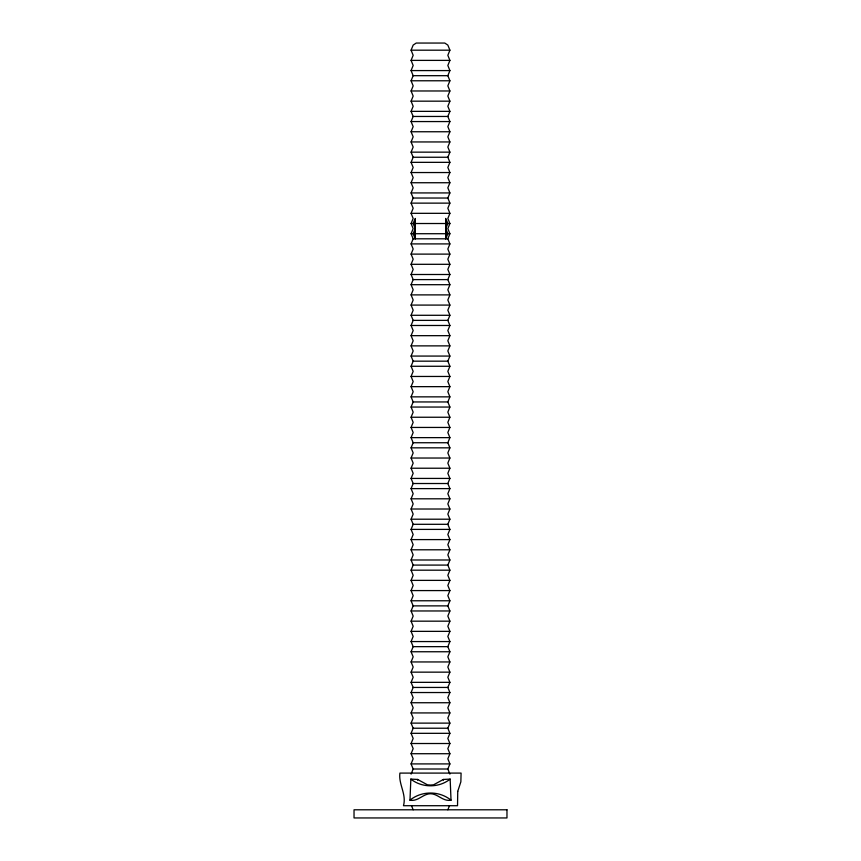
<?xml version="1.0" encoding="UTF-8"?>
<svg xmlns="http://www.w3.org/2000/svg" width="861" height="861" viewBox="0 0 861 861"><rect width="100%" height="100%" fill="white"/><g stroke="black" fill="none" stroke-linecap="round" stroke-linejoin="round"><path stroke-width="1.29" d="M443.383 780.227L443.383 779.453L450.152 779.097L451.024 800.181C443.071 801.828 437.948 793.756 430.5 793.745C423.052 793.756 417.929 801.828 409.976 800.181L410.848 779.097L417.617 779.453L427.443 784.812L430.5 785.049L433.557 784.812L443.383 779.453M415.217 238.809L415.217 218.425L413.14 223.516L415.217 228.617L413.14 233.718L415.217 238.809L415.217 229.392M415.217 227.831L415.217 219.2M445.783 229.392L445.783 238.809L447.86 233.718L445.783 228.617L447.86 223.516L445.783 218.425L445.783 238.809M445.783 227.831L445.783 219.2M411.084 774.104L413.162 769.013L411.084 763.911L413.162 758.81L411.084 753.719L413.162 748.618L411.084 743.517L413.162 738.426L411.084 733.324L413.162 728.223L411.084 723.122L413.162 718.031L411.084 712.93L413.162 707.828L411.084 702.737L413.162 697.636L411.084 692.535L413.162 687.444L411.084 682.342L413.162 677.241L411.084 672.15L413.162 667.049L411.084 661.948L413.162 656.857L411.084 651.755L413.162 646.654L411.084 641.563L413.162 636.462L411.084 631.361L413.162 626.259L411.084 621.168L413.162 616.067L411.084 610.966L413.162 605.875L411.084 600.774L413.162 595.672L411.084 590.581L413.162 585.48L411.084 580.379L413.162 575.288L411.084 570.186L413.162 565.085L411.084 559.994L413.162 554.893L411.084 549.792L413.162 544.701L411.084 539.599L413.162 534.498L411.084 529.397L413.162 524.306L411.084 519.205L413.162 514.103L411.084 509.012L413.162 503.911L411.084 498.81L413.162 493.719L411.084 488.617L413.162 483.516L411.084 478.425L413.162 473.324L411.084 468.223L413.162 463.132L411.084 458.03L413.162 452.929L411.084 447.838L413.162 442.737L411.084 437.636L413.162 432.534L411.084 427.443L413.162 422.342L411.084 417.241L413.162 412.15L411.084 407.049L413.162 401.947L411.084 396.856L413.162 391.755L411.084 386.654L413.162 381.563L411.084 376.461L413.162 371.36L411.084 366.269L413.162 361.168L411.084 356.067L413.162 350.976L411.084 345.874L413.162 340.773L411.084 335.672L413.162 330.581L411.084 325.48L413.162 320.378L411.084 315.287L413.162 310.186L411.084 305.085L413.162 299.994L411.084 294.892L413.162 289.791L411.084 284.7L413.162 279.599L411.084 274.498L413.162 269.407L411.084 264.305L413.162 259.204L411.084 254.113L413.162 249.012L411.084 243.911L413.162 238.809L411.084 233.718L413.162 228.617L411.084 223.516L413.162 218.425L411.084 213.324L413.162 208.222L411.084 203.131L413.162 198.03L411.084 192.929L413.162 187.838L411.084 182.736L413.162 177.635L411.084 172.544L413.162 167.443L411.084 162.342L413.162 157.251L411.084 152.149L413.162 147.048L411.084 141.947L413.162 136.856L411.084 131.755L413.162 126.653L411.084 121.562L413.162 116.461L411.084 111.36L413.162 106.269L411.084 101.167L413.162 96.066L411.084 90.975L413.162 85.874L411.084 80.773L413.162 75.682L411.084 70.58L413.162 65.479L411.084 60.388L413.162 55.287L411.084 50.186L413.162 45.084L416.229 43.05L444.771 43.05L447.838 45.084L449.916 50.186L447.838 55.287L449.916 60.388L447.838 65.479L449.916 70.58L447.838 75.682L449.916 80.773L447.838 85.874L449.916 90.975L447.838 96.066L449.916 101.167L447.838 106.269L449.916 111.36L447.838 116.461L449.916 121.562L447.838 126.653L449.916 131.755L447.838 136.856L449.916 141.947L447.838 147.048L449.916 152.149L447.838 157.251L449.916 162.342L447.838 167.443L449.916 172.544L447.838 177.635L449.916 182.736L447.838 187.838L449.916 192.929L447.838 198.03L449.916 203.131L447.838 208.222L449.916 213.324L447.838 218.425L449.916 223.516L447.838 228.617L449.916 233.718L447.838 238.809L449.916 243.911L447.838 249.012L449.916 254.113L447.838 259.204L449.916 264.305L447.838 269.407L449.916 274.498L447.838 279.599L449.916 284.7L447.838 289.791L449.916 294.892L447.838 299.994L449.916 305.085L447.838 310.186L449.916 315.287L447.838 320.378L449.916 325.48L447.838 330.581L449.916 335.672L447.838 340.773L449.916 345.874L447.838 350.976L449.916 356.067L447.838 361.168L449.916 366.269L447.838 371.36L449.916 376.461L447.838 381.563L449.916 386.654L447.838 391.755L449.916 396.856L447.838 401.947L449.916 407.049L447.838 412.15L449.916 417.241L447.838 422.342L449.916 427.443L447.838 432.534L449.916 437.636L447.838 442.737L449.916 447.838L447.838 452.929L449.916 458.03L447.838 463.132L449.916 468.223L447.838 473.324L449.916 478.425L447.838 483.516L449.916 488.617L447.838 493.719L449.916 498.81L447.838 503.911L449.916 509.012L447.838 514.103L449.916 519.205L447.838 524.306L449.916 529.397L447.838 534.498L449.916 539.599L447.838 544.701L449.916 549.792L447.838 554.893L449.916 559.994L447.838 565.085L449.916 570.186L447.838 575.288L449.916 580.379L447.838 585.48L449.916 590.581L447.838 595.672L449.916 600.774L447.838 605.875L449.916 610.966L447.838 616.067L449.916 621.168L447.838 626.259L449.916 631.361L447.838 636.462L449.916 641.563L447.838 646.654L449.916 651.755L447.838 656.857L449.916 661.948L447.838 667.049L449.916 672.15L447.838 677.241L449.916 682.342L447.838 687.444L449.916 692.535L447.838 697.636L449.916 702.737L447.838 707.828L449.916 712.93L447.838 718.031L449.916 723.122L447.838 728.223L449.916 733.324L447.838 738.426L449.916 743.517L447.838 748.618L449.916 753.719L447.838 758.81L449.916 763.911L447.838 769.013L449.916 774.104M447.838 809.792L449.496 805.713M409.976 800.181C421.621 790.646 439.379 790.646 451.024 800.181M450.152 779.097C438.992 788.041 422.008 788.041 410.848 779.097M411.084 50.186L449.916 50.186M411.084 60.388L449.916 60.388M411.084 70.58L449.916 70.58M413.162 75.682L447.838 75.682M411.084 80.773L449.916 80.773M411.084 90.975L449.916 90.975M411.084 101.167L449.916 101.167M411.084 111.36L449.916 111.36M413.162 116.461L447.838 116.461M411.084 121.562L449.916 121.562M411.084 131.755L449.916 131.755M411.084 141.947L449.916 141.947M411.084 152.149L449.916 152.149M413.162 157.251L447.838 157.251M411.084 162.342L449.916 162.342M411.084 172.544L449.916 172.544M411.084 182.736L449.916 182.736M411.084 192.929L449.916 192.929M413.162 198.03L447.838 198.03M411.084 203.131L449.916 203.131M411.084 213.324L449.916 213.324M411.084 223.516L413.14 223.516M415.206 223.516L445.794 223.516M447.86 223.516L449.916 223.516M411.084 233.718L413.14 233.718M415.206 233.718L445.794 233.718M447.86 233.718L449.916 233.718M413.162 238.809L447.838 238.809M411.084 243.911L449.916 243.911M411.084 254.113L449.916 254.113M411.084 264.305L449.916 264.305M411.084 274.498L449.916 274.498M413.162 279.599L447.838 279.599M411.084 284.7L449.916 284.7M411.084 294.892L449.916 294.892M411.084 305.085L449.916 305.085M411.084 315.287L449.916 315.287M413.162 320.378L447.838 320.378M411.084 325.48L449.916 325.48M411.084 335.672L449.916 335.672M411.084 345.874L449.916 345.874M411.084 356.067L449.916 356.067M413.162 361.168L447.838 361.168M411.084 366.269L449.916 366.269M411.084 376.461L449.916 376.461M411.084 386.654L449.916 386.654M411.084 396.856L449.916 396.856M413.162 401.947L447.838 401.947M411.084 407.049L449.916 407.049M411.084 417.241L449.916 417.241M411.084 427.443L449.916 427.443M411.084 437.636L449.916 437.636M413.162 442.737L447.838 442.737M411.084 447.838L449.916 447.838M411.084 458.03L449.916 458.03M411.084 468.223L449.916 468.223M411.084 478.425L449.916 478.425M413.162 483.516L447.838 483.516M411.084 488.617L449.916 488.617M411.084 498.81L449.916 498.81M411.084 509.012L449.916 509.012M411.084 519.205L449.916 519.205M413.162 524.306L447.838 524.306M411.084 529.397L449.916 529.397M411.084 539.599L449.916 539.599M411.084 549.792L449.916 549.792M411.084 559.994L449.916 559.994M413.162 565.085L447.838 565.085M411.084 570.186L449.916 570.186M411.084 580.379L449.916 580.379M411.084 590.581L449.916 590.581M411.084 600.774L449.916 600.774M413.162 605.875L447.838 605.875M411.084 610.966L449.916 610.966M411.084 621.168L449.916 621.168M411.084 631.361L449.916 631.361M411.084 641.563L449.916 641.563M413.162 646.654L447.838 646.654M411.084 651.755L449.916 651.755M411.084 661.948L449.916 661.948M411.084 672.15L449.916 672.15M411.084 682.342L449.916 682.342M413.162 687.444L447.838 687.444M411.084 692.535L449.916 692.535M411.084 702.737L449.916 702.737M411.084 712.93L449.916 712.93M411.084 723.122L449.916 723.122M413.162 728.223L447.838 728.223M411.084 733.324L449.916 733.324M411.084 743.517L449.916 743.517M411.084 753.719L449.916 753.719M411.084 763.911L449.916 763.911M413.162 769.013L447.838 769.013M411.504 805.713L413.162 809.792M417.617 779.453L417.617 780.227M457.74 791.377L457.525 805.713L403.475 805.713C406.726 794.154 398.395 784.382 399.913 773.092L461.087 773.092L460.861 781.82L457.74 791.377M506.968 809.792L354.032 809.792L354.032 817.95L506.968 817.95L506.968 809.792"/></g></svg>
